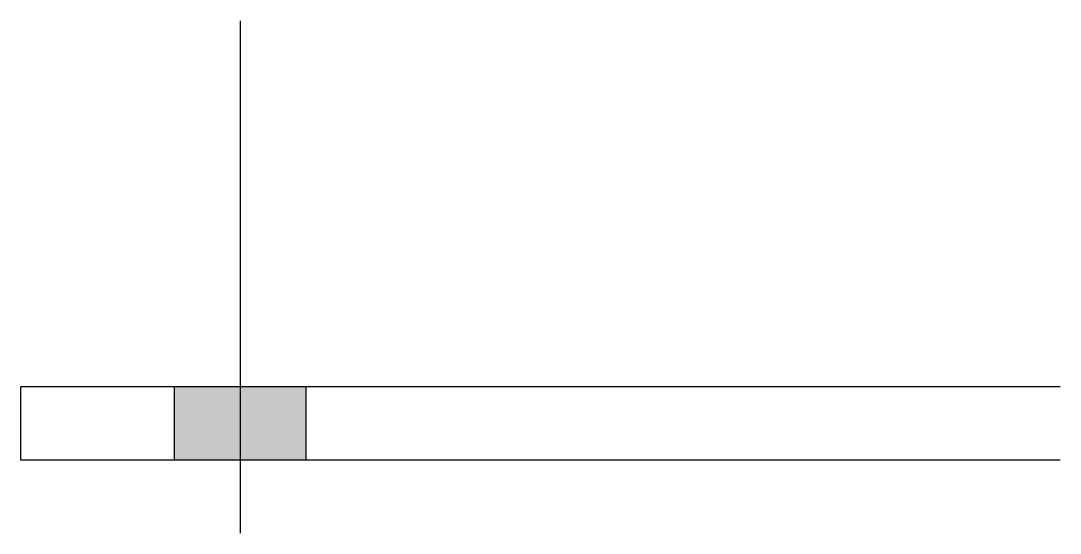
# Model space of a CAD drawing. Header units: millimetres. Extents: x 2 to 11611, y 2 to 232.
# Drawn here: x 5762 to 5904, y 2.4 to 72.4 of the extents above; entities that cross this region are included whole.
import ezdxf

# ---------------------------------------------------------------- set-up
doc = ezdxf.new("R2010")
doc.units = ezdxf.units.MM
doc.layers.add('STÅL', color=7, linetype='Continuous')

msp = doc.modelspace()

# ---------------------------------------------------------------- hatches: boundary and pattern name
at = {"layer": 'STÅL', "linetype": 'Continuous'}
msp.add_hatch(color=96, dxfattribs=at).paths.add_polyline_path([(5782.95, 12.4), (5800.95, 12.4), (5800.95, 22.4), (5782.95, 22.4)])
msp.add_hatch(color=96, dxfattribs=at).paths.add_polyline_path([(5782.95, 12.4), (5800.95, 12.4), (5800.95, 22.4), (5782.95, 22.4)])

# ---------------------------------------------------------------- linework, layer by layer
at = {"layer": 'STÅL', "color": 96, "linetype": 'Continuous'}
for p, q in [((5791.95, 2.4), (5791.95, 72.4)), ((5791.95, 2.4), (5791.95, 72.4)), ((5782.95, 12.4), (5782.95, 22.4)), ((5782.95, 12.4), (5782.95, 22.4)), ((5800.95, 12.4), (5800.95, 22.4)), ((5800.95, 12.4), (5800.95, 22.4))]:
    msp.add_line(p, q, dxfattribs=at)
at = {"layer": 'STÅL', "color": 2, "linetype": 'Continuous'}
for p, q in [((5761.95, 12.4), (5761.95, 22.4)), ((5903.95, 22.4), (5761.95, 22.4)), ((5903.95, 12.4), (5761.95, 12.4))]:
    msp.add_line(p, q, dxfattribs=at)

doc.saveas('drawing.dxf')
